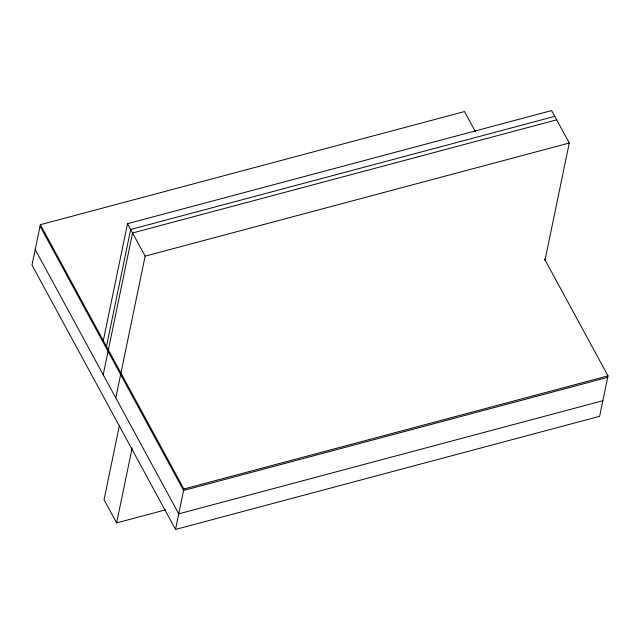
<?xml version="1.0" encoding="UTF-8"?>
<svg xmlns="http://www.w3.org/2000/svg" width="640" height="640" viewBox="0 0 640 640"><rect width="100%" height="100%" fill="white"/><g stroke="black" fill="none" stroke-linecap="round" stroke-linejoin="round"><path stroke-width="0.96" d="M475.456 131.752L464.488 111.56L40.368 224.688L32 265.128L175.512 529.44L599.632 416.312L608 375.872L544.592 259.08M103.312 340.616L127.52 223.688L551.64 110.56L569.264 143.024L544.976 260.352M106.464 346.416L130.672 229.488L554.784 116.36M103.208 374.736L132.56 232.968L556.68 119.832M115.792 397.92L145.144 256.152L127.52 223.688M119.376 425.656L104.048 499.712L116.632 522.896L165.68 509.808M116.632 522.896L132.168 447.864M175.512 529.44L183.88 489L40.368 224.688M145.144 256.152L569.264 143.024M183.88 489L608 375.872M607.696 377.336L183.576 490.464L40.072 226.152M602.856 400.72L178.736 513.848L35.224 249.536"/></g></svg>
